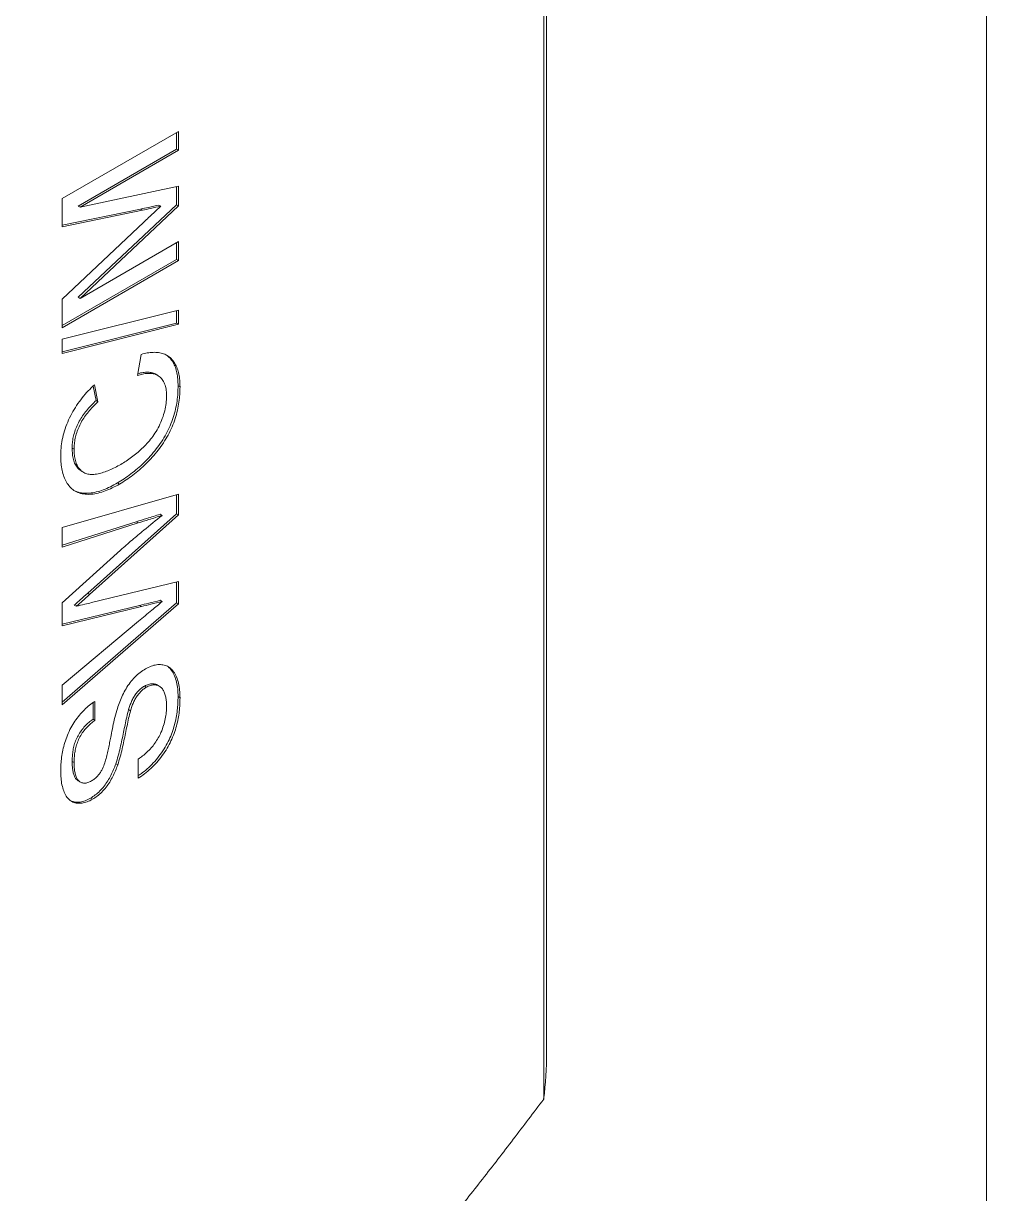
# Model space of a CAD drawing. Header units: millimetres. Extents: x 2 to 278, y 1 to 215.
# Drawn here: x 264.61 to 277.99, y 152.03 to 168.29 of the extents above; entities that cross this region are included whole.
import ezdxf

# ---------------------------------------------------------------- set-up
doc = ezdxf.new("R2010")
doc.units = ezdxf.units.MM

msp = doc.modelspace()

# ---------------------------------------------------------------- linework, layer by layer
at = {"color": 7, "linetype": 'Continuous', "lineweight": 18}
for p, q in [((277.989, 0.903), (277.989, 214.645)), ((271.875, 153.988), (271.875, 177.787)), ((271.835, 153.34), (271.835, 177.139)), ((265.144, 165.855), (266.761, 166.788)), ((266.734, 166.773), (266.734, 166.541)), ((266.761, 166.788), (266.761, 166.525)), ((266.734, 166.541), (265.366, 165.751)), ((266.761, 166.525), (265.393, 165.735)), ((266.734, 166.541), (266.761, 166.525)), ((265.393, 165.735), (266.761, 166.027)), ((266.734, 166.021), (266.734, 165.767)), ((266.761, 166.027), (266.761, 165.752)), ((265.144, 165.463), (265.144, 165.855)), ((266.232, 165.709), (265.144, 165.484)), ((266.734, 165.767), (265.366, 164.483)), ((265.366, 165.751), (265.393, 165.735)), ((266.761, 165.752), (265.393, 164.467)), ((266.232, 165.709), (266.259, 165.693)), ((266.489, 165.765), (266.516, 165.75)), ((266.734, 165.767), (266.761, 165.752)), ((266.259, 165.693), (265.144, 165.463)), ((265.144, 164.456), (266.279, 165.528)), ((265.393, 164.467), (266.761, 165.257)), ((266.734, 165.241), (266.734, 165.009)), ((266.761, 165.257), (266.761, 164.993)), ((266.734, 165.009), (265.144, 164.091)), ((266.761, 164.993), (265.144, 164.06)), ((266.734, 165.009), (266.761, 164.993)), ((265.144, 164.06), (265.144, 164.456)), ((265.366, 164.483), (265.393, 164.467)), ((265.144, 163.899), (266.761, 164.306)), ((266.734, 164.299), (266.734, 164.124)), ((266.761, 164.306), (266.761, 164.108)), ((266.734, 164.124), (265.144, 163.724)), ((266.761, 164.108), (265.144, 163.701)), ((266.734, 164.124), (266.761, 164.108)), ((265.144, 163.701), (265.144, 163.899)), ((266.19, 163.396), (266.243, 163.69)), ((265.594, 163.267), (265.642, 163.032)), ((266.472, 163.398), (266.445, 163.414)), ((265.574, 163.247), (265.616, 163.047)), ((266.755, 163.254), (266.782, 163.238)), ((265.616, 163.047), (265.642, 163.032)), ((265.283, 162.387), (265.31, 162.371)), ((265.416, 162.065), (265.443, 162.05)), ((265.914, 161.903), (265.941, 161.888)), ((265.144, 161.284), (266.761, 161.747)), ((266.734, 161.739), (266.734, 161.473)), ((266.761, 161.747), (266.761, 161.458)), ((266.734, 161.473), (265.499, 160.37)), ((266.508, 161.468), (266.535, 161.453)), ((266.734, 161.473), (266.761, 161.458)), ((266.174, 161.363), (265.144, 161.037)), ((266.201, 161.347), (265.144, 161.013)), ((266.761, 161.458), (265.526, 160.355)), ((266.174, 161.363), (266.201, 161.347)), ((265.144, 161.013), (265.144, 161.284)), ((265.144, 160.235), (265.954, 160.969)), ((265.551, 160.24), (266.761, 160.534)), ((266.734, 160.528), (266.734, 160.238)), ((266.761, 160.534), (266.761, 160.223)), ((265.499, 160.37), (265.526, 160.355)), ((266.734, 160.238), (265.144, 158.858)), ((265.144, 159.918), (265.144, 160.235)), ((266.761, 160.223), (265.144, 158.819)), ((266.221, 160.202), (265.144, 159.941)), ((266.248, 160.187), (265.144, 159.918)), ((265.313, 160.204), (265.34, 160.189)), ((266.221, 160.202), (266.248, 160.187)), ((266.508, 160.272), (266.535, 160.256)), ((266.734, 160.238), (266.761, 160.223)), ((265.144, 159.091), (266.207, 159.982)), ((265.144, 158.819), (265.144, 159.091)), ((266.286, 159.079), (266.313, 159.063)), ((266.493, 159.08), (266.466, 159.096)), ((265.6, 158.867), (265.6, 158.604)), ((266.755, 158.935), (266.782, 158.919)), ((265.573, 158.848), (265.573, 158.62)), ((266.068, 158.754), (266.095, 158.738)), ((265.573, 158.62), (265.6, 158.604)), ((266.201, 157.802), (266.201, 158.066)), ((265.283, 158.034), (265.31, 158.018)), ((265.889, 158), (265.916, 157.985)), ((265.367, 157.765), (265.394, 157.749)), ((265.539, 157.523), (265.566, 157.508))]:
    msp.add_line(p, q, dxfattribs=at)
msp.add_arc((266.645, 153.989), 5.23, 352.8742, 359.9927, dxfattribs=at)
for points, knots in [([(266.489, 165.765), (266.441, 165.754), (266.355, 165.735), (266.27, 165.716), (266.232, 165.709)], [0, 0, 0, 0, 0.559997, 1, 1, 1, 1]), ([(266.516, 165.75), (266.468, 165.739), (266.382, 165.719), (266.297, 165.701), (266.259, 165.693)], [0, 0, 0, 0, 0.559997, 1, 1, 1, 1]), ([(266.279, 165.528), (266.323, 165.57), (266.402, 165.644), (266.481, 165.717), (266.516, 165.75)], [0, 0, 0, 0, 0.560002, 1, 1, 1, 1]), ([(266.243, 163.69), (266.271, 163.697), (266.327, 163.711), (266.407, 163.72), (266.484, 163.717), (266.555, 163.701), (266.618, 163.669), (266.671, 163.623), (266.713, 163.564), (266.746, 163.496), (266.767, 163.417), (266.779, 163.331), (266.781, 163.269), (266.782, 163.238)], [0, 0, 0, 0, 0.093345, 0.186702, 0.280033, 0.373372, 0.466683, 0.559992, 0.647985, 0.735979, 0.823975, 0.911988, 1, 1, 1, 1]), ([(266.595, 163.677), (266.611, 163.664), (266.646, 163.637), (266.686, 163.58), (266.719, 163.512), (266.74, 163.433), (266.752, 163.347), (266.754, 163.285), (266.755, 163.254)], [0, 0, 0, 0, 0.160964, 0.328753, 0.496546, 0.664345, 0.832172, 1, 1, 1, 1]), ([(266.595, 163.106), (266.594, 163.134), (266.592, 163.19), (266.576, 163.265), (266.547, 163.329), (266.506, 163.377), (266.455, 163.41), (266.395, 163.426), (266.33, 163.427), (266.262, 163.418), (266.214, 163.403), (266.19, 163.396)], [0, 0, 0, 0, 0.112008, 0.223981, 0.335967, 0.44794, 0.559908, 0.669908, 0.779894, 0.88994, 1, 1, 1, 1]), ([(266.444, 163.412), (266.438, 163.416), (266.416, 163.431), (266.368, 163.441), (266.303, 163.443), (266.245, 163.435), (266.208, 163.424), (266.195, 163.42)], [0, 0, 0, 0, 0.088597, 0.344732, 0.600839, 0.857082, 1, 1, 1, 1]), ([(265.124, 162.276), (265.125, 162.313), (265.127, 162.387), (265.144, 162.505), (265.174, 162.626), (265.219, 162.749), (265.276, 162.868), (265.344, 162.982), (265.421, 163.087), (265.505, 163.183), (265.564, 163.239), (265.594, 163.267)], [0, 0, 0, 0, 0.112032, 0.224062, 0.336037, 0.448006, 0.559984, 0.669949, 0.779942, 0.889964, 1, 1, 1, 1]), ([(266.755, 163.254), (266.754, 163.219), (266.753, 163.15), (266.741, 163.04), (266.722, 162.928), (266.69, 162.813), (266.646, 162.697), (266.591, 162.584), (266.525, 162.475), (266.451, 162.372), (266.369, 162.275), (266.282, 162.184), (266.192, 162.101), (266.1, 162.027), (266.007, 161.959), (265.945, 161.922), (265.914, 161.903)], [0, 0, 0, 0, 0.070017, 0.140027, 0.210033, 0.28001, 0.349987, 0.419971, 0.489958, 0.559956, 0.633281, 0.706621, 0.77996, 0.8533, 0.92665, 1, 1, 1, 1]), ([(265.94, 162.15), (265.965, 162.165), (266.014, 162.195), (266.089, 162.245), (266.162, 162.301), (266.235, 162.363), (266.306, 162.432), (266.373, 162.508), (266.437, 162.595), (266.493, 162.693), (266.538, 162.799), (266.571, 162.905), (266.592, 163.009), (266.594, 163.074), (266.595, 163.106)], [0, 0, 0, 0, 0.080059, 0.160082, 0.240151, 0.320201, 0.400239, 0.480241, 0.560212, 0.648155, 0.736089, 0.824044, 0.912013, 1, 1, 1, 1]), ([(266.782, 163.238), (266.781, 163.204), (266.78, 163.134), (266.768, 163.025), (266.748, 162.913), (266.717, 162.797), (266.673, 162.682), (266.618, 162.568), (266.552, 162.46), (266.478, 162.356), (266.396, 162.259), (266.309, 162.169), (266.219, 162.086), (266.127, 162.011), (266.034, 161.944), (265.972, 161.906), (265.941, 161.888)], [0, 0, 0, 0, 0.070017, 0.140027, 0.210033, 0.28001, 0.349987, 0.419971, 0.489958, 0.559956, 0.633281, 0.706621, 0.77996, 0.8533, 0.92665, 1, 1, 1, 1]), ([(265.616, 163.047), (265.595, 163.028), (265.555, 162.989), (265.496, 162.925), (265.441, 162.856), (265.391, 162.781), (265.35, 162.701), (265.318, 162.619), (265.297, 162.538), (265.285, 162.46), (265.284, 162.411), (265.283, 162.387)], [0, 0, 0, 0, 0.112052, 0.224101, 0.336112, 0.448088, 0.56002, 0.66998, 0.779964, 0.889965, 1, 1, 1, 1]), ([(265.642, 163.032), (265.622, 163.012), (265.582, 162.974), (265.523, 162.91), (265.468, 162.84), (265.418, 162.765), (265.377, 162.685), (265.345, 162.603), (265.324, 162.523), (265.312, 162.444), (265.311, 162.395), (265.31, 162.371)], [0, 0, 0, 0, 0.112052, 0.224101, 0.336112, 0.448088, 0.56002, 0.66998, 0.779964, 0.889965, 1, 1, 1, 1]), ([(265.283, 162.387), (265.284, 162.359), (265.285, 162.303), (265.299, 162.228), (265.323, 162.161), (265.359, 162.109), (265.391, 162.077), (265.413, 162.068), (265.417, 162.067)], [0, 0, 0, 0, 0.192759, 0.385499, 0.578199, 0.770877, 0.963601, 1, 1, 1, 1]), ([(265.31, 162.371), (265.311, 162.343), (265.312, 162.288), (265.326, 162.212), (265.35, 162.146), (265.386, 162.092), (265.432, 162.053), (265.487, 162.028), (265.551, 162.018), (265.623, 162.025), (265.7, 162.044), (265.779, 162.071), (265.859, 162.106), (265.913, 162.135), (265.94, 162.15)], [0, 0, 0, 0, 0.080002, 0.159997, 0.239974, 0.319943, 0.399931, 0.479894, 0.559868, 0.647827, 0.73587, 0.823911, 0.911957, 1, 1, 1, 1]), ([(265.941, 161.888), (265.907, 161.869), (265.841, 161.832), (265.742, 161.79), (265.645, 161.76), (265.551, 161.744), (265.461, 161.744), (265.379, 161.761), (265.307, 161.796), (265.249, 161.848), (265.203, 161.913), (265.167, 161.99), (265.142, 162.077), (265.127, 162.172), (265.125, 162.241), (265.124, 162.276)], [0, 0, 0, 0, 0.080028, 0.160042, 0.240053, 0.320056, 0.400049, 0.480028, 0.559999, 0.633322, 0.706647, 0.779979, 0.853322, 0.926657, 1, 1, 1, 1]), ([(265.914, 161.903), (265.881, 161.885), (265.814, 161.848), (265.715, 161.806), (265.618, 161.775), (265.523, 161.759), (265.435, 161.76), (265.37, 161.77), (265.34, 161.786), (265.334, 161.789)], [0, 0, 0, 0, 0.159548, 0.319068, 0.478582, 0.638081, 0.797558, 0.957008, 1, 1, 1, 1]), ([(266.508, 161.468), (266.446, 161.449), (266.335, 161.414), (266.223, 161.378), (266.174, 161.363)], [0, 0, 0, 0, 0.5599994, 1, 1, 1, 1]), ([(265.954, 160.969), (266.008, 161.016), (266.116, 161.11), (266.309, 161.272), (266.449, 161.384), (266.535, 161.453)], [0, 0, 0, 0, 0.280004, 0.560011, 1, 1, 1, 1]), ([(266.535, 161.453), (266.473, 161.433), (266.361, 161.398), (266.25, 161.363), (266.201, 161.347)], [0, 0, 0, 0, 0.5599994, 1, 1, 1, 1]), ([(265.499, 160.37), (265.464, 160.339), (265.416, 160.296), (265.354, 160.241), (265.326, 160.216), (265.313, 160.204)], [0, 0, 0, 0, 0.560006, 0.780012, 1, 1, 1, 1]), ([(265.526, 160.355), (265.491, 160.323), (265.443, 160.28), (265.381, 160.225), (265.353, 160.201), (265.34, 160.189)], [0, 0, 0, 0, 0.560006, 0.780012, 1, 1, 1, 1]), ([(265.34, 160.189), (265.379, 160.198), (265.45, 160.215), (265.52, 160.233), (265.551, 160.24)], [0, 0, 0, 0, 0.559999, 1, 1, 1, 1]), ([(266.207, 159.982), (266.269, 160.033), (266.378, 160.125), (266.487, 160.216), (266.535, 160.256)], [0, 0, 0, 0, 0.56, 1, 1, 1, 1]), ([(266.508, 160.272), (266.454, 160.259), (266.359, 160.236), (266.263, 160.212), (266.221, 160.202)], [0, 0, 0, 0, 0.560001, 1, 1, 1, 1]), ([(266.535, 160.256), (266.481, 160.243), (266.386, 160.22), (266.29, 160.197), (266.248, 160.187)], [0, 0, 0, 0, 0.560001, 1, 1, 1, 1]), ([(266.302, 159.32), (266.328, 159.334), (266.381, 159.361), (266.457, 159.379), (266.529, 159.38), (266.594, 159.365), (266.649, 159.331), (266.696, 159.279), (266.735, 159.209), (266.762, 159.122), (266.779, 159.025), (266.781, 158.955), (266.782, 158.919)], [0, 0, 0, 0, 0.093316, 0.186698, 0.28002, 0.373322, 0.466616, 0.559917, 0.669897, 0.779905, 0.889964, 1, 1, 1, 1]), ([(265.911, 158.771), (265.922, 158.802), (265.942, 158.863), (265.982, 158.956), (266.03, 159.045), (266.088, 159.131), (266.154, 159.207), (266.227, 159.273), (266.277, 159.304), (266.302, 159.32)], [0, 0, 0, 0, 0.1400944, 0.2801663, 0.420208, 0.5601586, 0.706736, 0.8533538, 1, 1, 1, 1]), ([(266.619, 159.345), (266.619, 159.344), (266.638, 159.333), (266.669, 159.293), (266.708, 159.225), (266.735, 159.137), (266.752, 159.041), (266.754, 158.97), (266.755, 158.935)], [0, 0, 0, 0, 0.003551, 0.177853, 0.383314, 0.588828, 0.794435, 1, 1, 1, 1]), ([(266.286, 159.079), (266.272, 159.07), (266.244, 159.053), (266.204, 159.016), (266.167, 158.972), (266.134, 158.921), (266.107, 158.867), (266.085, 158.81), (266.074, 158.773), (266.068, 158.754)], [0, 0, 0, 0, 0.140031, 0.279897, 0.419969, 0.559877, 0.706561, 0.85327, 1, 1, 1, 1]), ([(266.313, 159.063), (266.299, 159.055), (266.271, 159.037), (266.231, 159), (266.194, 158.956), (266.161, 158.906), (266.134, 158.851), (266.112, 158.795), (266.101, 158.757), (266.095, 158.738)], [0, 0, 0, 0, 0.140031, 0.279897, 0.419969, 0.559877, 0.706561, 0.85327, 1, 1, 1, 1]), ([(266.465, 159.094), (266.459, 159.098), (266.439, 159.111), (266.397, 159.114), (266.343, 159.108), (266.305, 159.089), (266.286, 159.079)], [0, 0, 0, 0, 0.144898, 0.430041, 0.715078, 1, 1, 1, 1]), ([(266.595, 158.8), (266.595, 158.822), (266.594, 158.866), (266.584, 158.927), (266.569, 158.984), (266.546, 159.031), (266.514, 159.069), (266.473, 159.093), (266.424, 159.099), (266.37, 159.092), (266.332, 159.073), (266.313, 159.063)], [0, 0, 0, 0, 0.11206, 0.224146, 0.33615, 0.448228, 0.560202, 0.670125, 0.780125, 0.890085, 1, 1, 1, 1]), ([(265.124, 157.9), (265.124, 157.931), (265.125, 157.994), (265.135, 158.091), (265.153, 158.192), (265.18, 158.294), (265.215, 158.398), (265.262, 158.499), (265.319, 158.592), (265.382, 158.677), (265.452, 158.752), (265.525, 158.817), (265.575, 158.851), (265.6, 158.867)], [0, 0, 0, 0, 0.093369, 0.186733, 0.280092, 0.373451, 0.46676, 0.560041, 0.647987, 0.735979, 0.823951, 0.911992, 1, 1, 1, 1]), ([(266.755, 158.935), (266.754, 158.903), (266.753, 158.841), (266.745, 158.744), (266.73, 158.644), (266.707, 158.541), (266.674, 158.437), (266.631, 158.334), (266.576, 158.229), (266.509, 158.128), (266.432, 158.033), (266.349, 157.948), (266.272, 157.882), (266.222, 157.849), (266.201, 157.836)], [0, 0, 0, 0, 0.0822475, 0.1644991, 0.2467356, 0.3289688, 0.4111676, 0.4933621, 0.5755717, 0.6659748, 0.7563971, 0.8467955, 0.9372165, 1, 1, 1, 1]), ([(266.782, 158.919), (266.781, 158.888), (266.78, 158.825), (266.772, 158.728), (266.757, 158.628), (266.734, 158.526), (266.701, 158.422), (266.658, 158.318), (266.603, 158.214), (266.536, 158.113), (266.459, 158.017), (266.376, 157.933), (266.29, 157.859), (266.231, 157.821), (266.201, 157.802)], [0, 0, 0, 0, 0.0800344, 0.1600727, 0.2400964, 0.3201168, 0.4001037, 0.4800865, 0.560084, 0.6480544, 0.7360436, 0.8240095, 0.9119975, 1, 1, 1, 1]), ([(265.694, 157.912), (265.707, 157.938), (265.731, 157.992), (265.754, 158.073), (265.775, 158.154), (265.792, 158.234), (265.808, 158.313), (265.826, 158.408), (265.848, 158.518), (265.875, 158.643), (265.899, 158.728), (265.911, 158.771)], [0, 0, 0, 0, 0.093111, 0.186439, 0.2798, 0.373164, 0.46653, 0.559896, 0.706613, 0.853319, 1, 1, 1, 1]), ([(266.068, 158.754), (266.058, 158.719), (266.04, 158.648), (266.018, 158.543), (265.997, 158.438), (265.975, 158.332), (265.951, 158.223), (265.924, 158.112), (265.901, 158.038), (265.889, 158)], [0, 0, 0, 0, 0.139977, 0.279996, 0.420016, 0.560036, 0.706716, 0.853387, 1, 1, 1, 1]), ([(266.095, 158.738), (266.085, 158.703), (266.067, 158.632), (266.045, 158.527), (266.024, 158.423), (266.002, 158.316), (265.978, 158.208), (265.951, 158.097), (265.928, 158.022), (265.916, 157.985)], [0, 0, 0, 0, 0.139977, 0.279996, 0.420016, 0.560036, 0.706716, 0.853387, 1, 1, 1, 1]), ([(266.201, 158.066), (266.222, 158.08), (266.262, 158.109), (266.322, 158.161), (266.38, 158.219), (266.434, 158.285), (266.481, 158.359), (266.521, 158.442), (266.554, 158.531), (266.578, 158.624), (266.593, 158.715), (266.594, 158.772), (266.595, 158.8)], [0, 0, 0, 0, 0.093364, 0.18672, 0.280078, 0.373341, 0.466684, 0.559999, 0.669966, 0.779977, 0.889984, 1, 1, 1, 1]), ([(265.573, 158.62), (265.554, 158.605), (265.515, 158.577), (265.46, 158.524), (265.408, 158.462), (265.363, 158.392), (265.329, 158.318), (265.306, 158.243), (265.292, 158.171), (265.285, 158.101), (265.284, 158.056), (265.283, 158.034)], [0, 0, 0, 0, 0.112056, 0.224075, 0.336017, 0.447945, 0.559838, 0.669821, 0.779858, 0.88991, 1, 1, 1, 1]), ([(265.6, 158.604), (265.581, 158.59), (265.542, 158.562), (265.487, 158.508), (265.435, 158.447), (265.39, 158.377), (265.356, 158.302), (265.333, 158.228), (265.319, 158.155), (265.311, 158.085), (265.311, 158.04), (265.31, 158.018)], [0, 0, 0, 0, 0.112056, 0.224075, 0.336017, 0.447945, 0.559838, 0.669821, 0.779858, 0.88991, 1, 1, 1, 1]), ([(265.566, 157.508), (265.541, 157.494), (265.491, 157.468), (265.419, 157.452), (265.352, 157.45), (265.291, 157.466), (265.24, 157.5), (265.197, 157.553), (265.164, 157.622), (265.14, 157.707), (265.126, 157.8), (265.125, 157.867), (265.124, 157.9)], [0, 0, 0, 0, 0.093321, 0.186688, 0.280032, 0.373321, 0.466585, 0.559871, 0.66986, 0.779914, 0.889953, 1, 1, 1, 1]), ([(265.283, 158.034), (265.284, 158.014), (265.284, 157.973), (265.29, 157.916), (265.301, 157.862), (265.318, 157.815), (265.341, 157.782), (265.361, 157.771), (265.368, 157.766)], [0, 0, 0, 0, 0.178845, 0.357723, 0.536518, 0.715321, 0.893925, 1, 1, 1, 1]), ([(265.31, 158.018), (265.31, 157.998), (265.311, 157.958), (265.317, 157.901), (265.328, 157.847), (265.345, 157.799), (265.372, 157.762), (265.408, 157.74), (265.451, 157.729), (265.5, 157.736), (265.534, 157.754), (265.551, 157.762)], [0, 0, 0, 0, 0.112107, 0.224235, 0.336311, 0.448393, 0.560348, 0.670298, 0.780208, 0.890075, 1, 1, 1, 1]), ([(265.889, 158), (265.879, 157.973), (265.859, 157.919), (265.822, 157.839), (265.779, 157.762), (265.727, 157.688), (265.669, 157.622), (265.605, 157.564), (265.561, 157.537), (265.539, 157.523)], [0, 0, 0, 0, 0.140044, 0.280072, 0.420079, 0.560101, 0.706637, 0.853398, 1, 1, 1, 1]), ([(265.551, 157.762), (265.566, 157.771), (265.596, 157.79), (265.635, 157.828), (265.669, 157.869), (265.686, 157.897), (265.694, 157.912)], [0, 0, 0, 0, 0.279913, 0.56005, 0.779829, 1, 1, 1, 1]), ([(265.916, 157.985), (265.906, 157.958), (265.886, 157.904), (265.849, 157.824), (265.806, 157.746), (265.754, 157.672), (265.696, 157.606), (265.632, 157.549), (265.588, 157.521), (265.566, 157.508)], [0, 0, 0, 0, 0.140044, 0.280072, 0.420079, 0.560101, 0.706637, 0.853398, 1, 1, 1, 1]), ([(265.539, 157.523), (265.514, 157.51), (265.465, 157.484), (265.392, 157.467), (265.326, 157.465), (265.289, 157.477), (265.271, 157.483)], [0, 0, 0, 0, 0.256, 0.512125, 0.768186, 1, 1, 1, 1]), ([(264.606, 146.056), (264.701, 146.112), (264.891, 146.224), (265.177, 146.406), (265.463, 146.599), (265.749, 146.804), (266.034, 147.019), (266.333, 147.255), (266.646, 147.515), (266.971, 147.799), (267.294, 148.093), (267.614, 148.397), (267.933, 148.711), (268.247, 149.032), (268.555, 149.358), (268.901, 149.734), (269.284, 150.164), (269.703, 150.651), (270.127, 151.158), (270.554, 151.684), (270.986, 152.229), (271.413, 152.781), (271.694, 153.154), (271.835, 153.34)], [0, 0, 0, 0, 0.036526, 0.073062, 0.109589, 0.146483, 0.183388, 0.220284, 0.263161, 0.306061, 0.348965, 0.391848, 0.435145, 0.478443, 0.520831, 0.563219, 0.623252, 0.683297, 0.743335, 0.807452, 0.87157, 0.935785, 1, 1, 1, 1])]:
    msp.add_open_spline(points, degree=3, knots=knots, dxfattribs=at)

doc.saveas('drawing.dxf')
